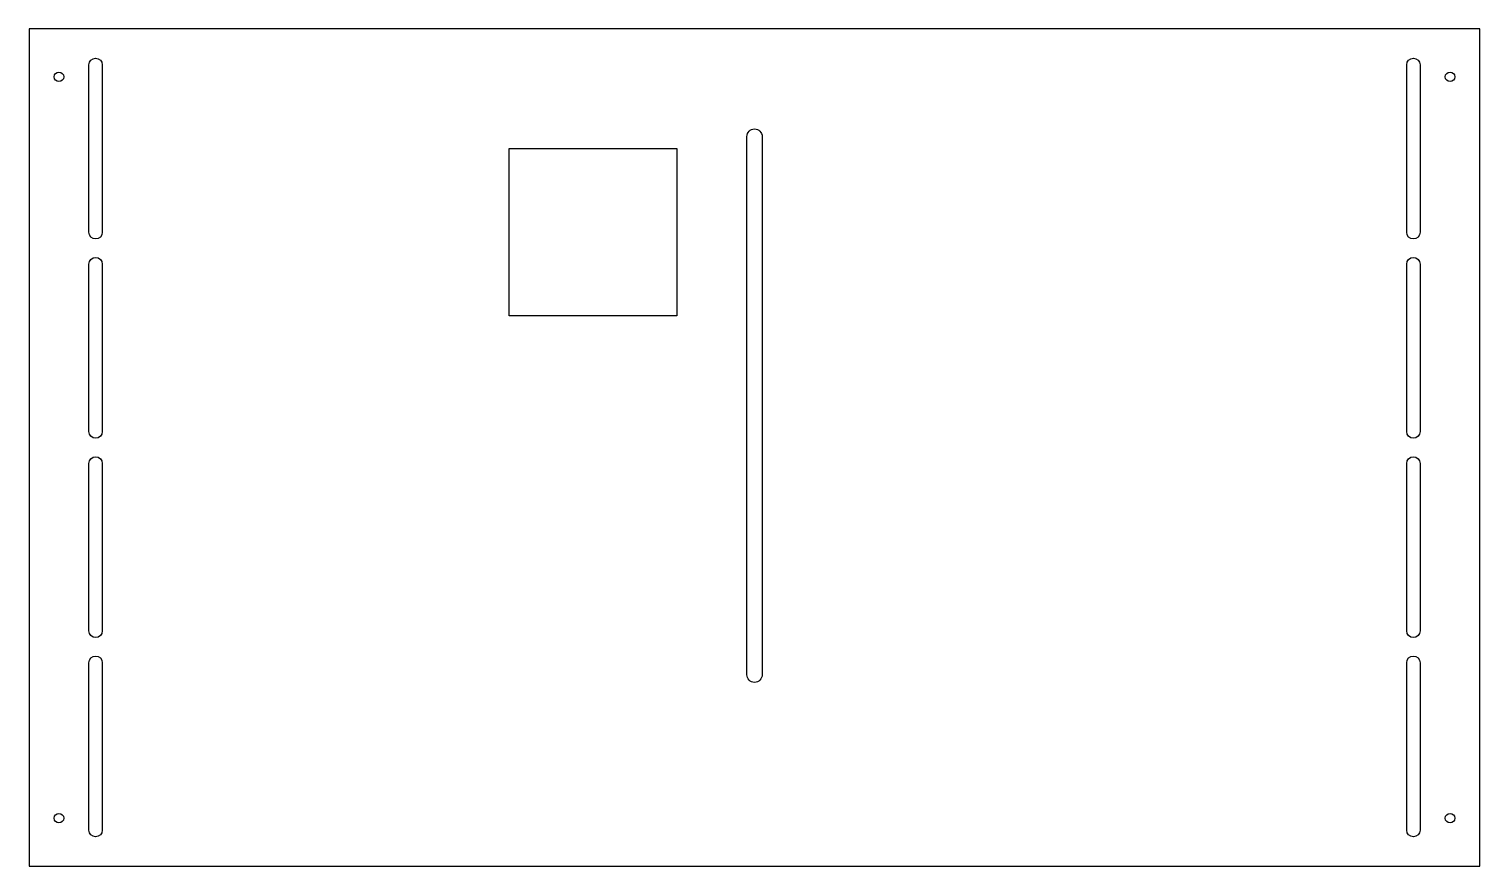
# Model space of a CAD drawing. Header units: millimetres. Extents: x -606 to 0, y -350 to 0.
import ezdxf

# ---------------------------------------------------------------- set-up
doc = ezdxf.new("R2010")
doc.units = ezdxf.units.MM
doc.layers.get('0').update_dxf_attribs({"linetype": 'CONTINUOUS'})

msp = doc.modelspace()

# ---------------------------------------------------------------- linework, layer by layer
for points in [[(0, 0), (-606.31, 0), (-606.31, -350), (0, -350)], [(-405.65, -50), (-335.65, -50), (-335.65, -120), (-405.65, -120)]]:
    msp.add_lwpolyline(points, close=True)
for points in [[(-581.28, -85), (-581.28, -15, -1), (-575.68, -15), (-575.68, -85, -1)], [(-30.63, -85), (-30.63, -15, -1), (-25.03, -15), (-25.03, -85, -1)], [(-299.95, -45), (-299.95, -270, -1), (-306.35, -270), (-306.35, -45, -1)], [(-581.28, -168.33), (-581.28, -98.33, -1), (-575.68, -98.33), (-575.68, -168.33, -1)], [(-30.63, -168.33), (-30.63, -98.33, -1), (-25.03, -98.33), (-25.03, -168.33, -1)], [(-581.28, -251.67), (-581.28, -181.67, -1), (-575.68, -181.67), (-575.68, -251.67, -1)], [(-30.63, -251.67), (-30.63, -181.67, -1), (-25.03, -181.67), (-25.03, -251.67, -1)], [(-581.28, -335), (-581.28, -265, -1), (-575.68, -265), (-575.68, -335, -1)], [(-30.63, -335), (-30.63, -265, -1), (-25.03, -265), (-25.03, -335, -1)]]:
    msp.add_lwpolyline(points, format="xyb", close=True)
for centre in [(-593.81, -20), (-12.5, -20), (-593.81, -330), (-12.5, -330)]:
    msp.add_circle(centre, 2)

doc.saveas('drawing.dxf')
